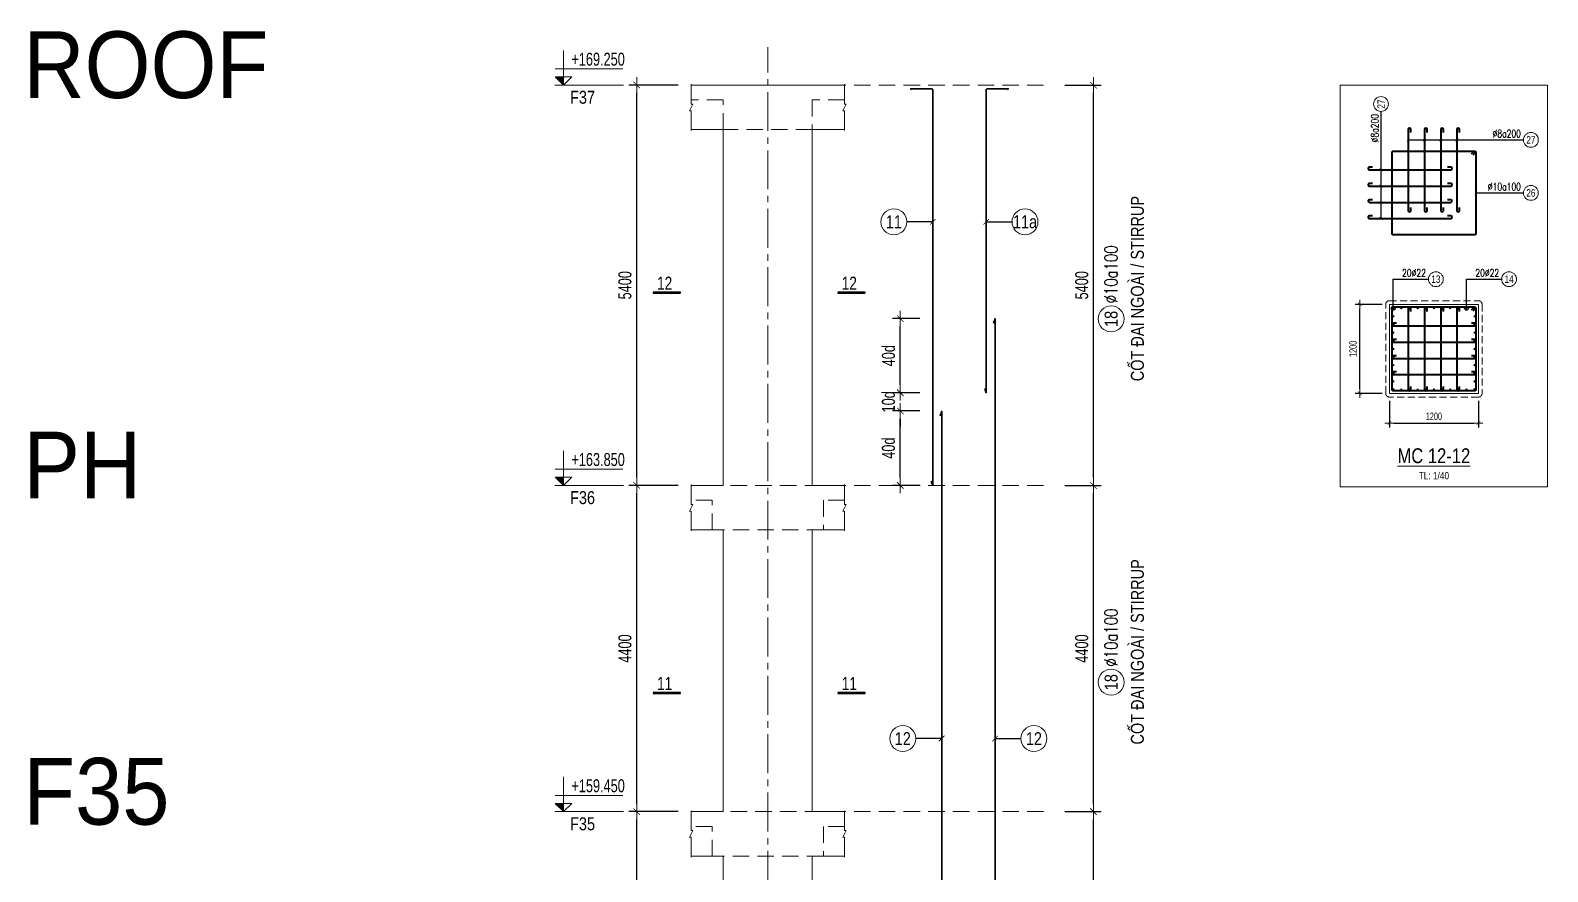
# Model space of a CAD drawing. Header units: millimetres. Extents: x 61878 to 380960, y -19809 to 191918.
# Drawn here: x 163135 to 183602, y 168222 to 179569 of the extents above; entities that cross this region are included whole.
import ezdxf
from ezdxf.enums import TextEntityAlignment as Align

# ---------------------------------------------------------------- set-up
doc = ezdxf.new("R2010")
doc.units = ezdxf.units.MM
doc.linetypes.add('CENTER2', pattern=[1.125, 0.75, -0.125, 0.125, -0.125])
doc.linetypes.add('HIDDEN2', pattern=[4.7625, 3.175, -1.5875])
doc.layers.get('0').update_dxf_attribs({"lineweight": 20})
doc.layers.get('Defpoints').update_dxf_attribs({"color": 151, "lineweight": 9})
for name, color, linetype, lineweight in [('kata_thep chu', 4, 'Continuous', 35), ('NDC_S_ANNO', 7, 'Continuous', 20), ('NDC_S_AXIS', 5, 'CENTER2', 13), ('NDC_S_BREAK-LINE', 1, 'Continuous', 15), ('NDC_S_CONTINUOUS', 3, 'Continuous', 20), ('NDC_S_DIM', 1, 'Continuous', 15), ('NDC_S_HIDDEN', 8, 'HIDDEN2', 13), ('NDC_S_LEADER', 1, 'Continuous', 15), ('NDC_S_REBAR', 4, 'Continuous', 35), ('NDC_S_STIRRUP', 4, 'Continuous', 40), ('NDC_S_SYMBOL', 1, 'Continuous', 15), ('NDC_S_TEXT SYMBOL', 7, 'Continuous', 20), ('NDC_S_THIN LINE', 8, 'Continuous', 9), ('NDC_S_VN TEXT', 7, 'Continuous', 20)]:
    doc.layers.add(name, color=color, linetype=linetype, lineweight=lineweight)
doc.styles.add('ARIAL', font='arial.ttf', dxfattribs={"width": 0.8})
doc.styles.add('DrawingTitle', font='FRADM.TTF', dxfattribs={"width": 0.95})
doc.styles.add('NDC_ANNO', font='', dxfattribs={"width": 0.8})
doc.styles.add('NDC_DIM', font='', dxfattribs={"width": 0.75})
doc.styles.add('NDC_EN TXT', font='romans.shx', dxfattribs={"width": 0.8})
doc.styles.add('NDC_VIE TXT', font='arial.ttf', dxfattribs={"width": 0.8})
doc.styles.get('NDC_ANNO').set_extended_font_data('Dotum')
doc.styles.get('NDC_DIM').set_extended_font_data('Dotum')
doc.dimstyles.new('NDC_dim_40', dxfattribs={"dimscale": 40, "dimtxt": 2.5, "dimasz": 1.5, "dimexe": 1.5, "dimexo": 2.5, "dimgap": 1, "dimtad": 1, "dimdec": 0, "dimzin": 0, "dimdsep": 46, "dimtxsty": 'NDC_DIM', "dimblk": 'DIMMARK', "dimcen": 0.09, "dimdle": 1.2, "dimclrd": 1, "dimclre": 1, "dimclrt": 3, "dimadec": 0, "dimazin": 0, "dimtfac": 1, "dimtdec": 0, "dimtix": 1, "dimtofl": 0, "dimtmove": 0, "dimatfit": 3, "dimfxl": 8, "dimfxlon": 1, "dimtolj": 1, "dimtzin": 0, "dimarcsym": 0})
doc.dimstyles.new('NDC_dim_70', dxfattribs={"dimscale": 70, "dimtxt": 2.5, "dimasz": 1.5, "dimexe": 1.5, "dimexo": 2.5, "dimgap": 1, "dimtad": 1, "dimdec": 0, "dimzin": 0, "dimdsep": 46, "dimtxsty": 'NDC_DIM', "dimblk": 'DIMMARK', "dimcen": 0.09, "dimdle": 1.2, "dimclrd": 1, "dimclre": 1, "dimclrt": 3, "dimadec": 0, "dimazin": 0, "dimtfac": 1, "dimtdec": 0, "dimtix": 1, "dimtofl": 0, "dimtmove": 0, "dimatfit": 3, "dimfxl": 8, "dimfxlon": 1, "dimtolj": 1, "dimtzin": 0, "dimarcsym": 0})
doc.dimstyles.new('NDC_dim_75', dxfattribs={"dimscale": 75, "dimtxt": 2.5, "dimasz": 1.5, "dimexe": 1.5, "dimexo": 2.5, "dimgap": 1, "dimtad": 1, "dimdec": 0, "dimzin": 0, "dimdsep": 46, "dimtxsty": 'NDC_DIM', "dimblk": 'DIMMARK', "dimcen": 0.09, "dimdle": 1.2, "dimclrd": 1, "dimclre": 1, "dimclrt": 3, "dimadec": 0, "dimazin": 0, "dimtfac": 1, "dimtdec": 0, "dimtix": 1, "dimtofl": 0, "dimtmove": 0, "dimatfit": 3, "dimfxl": 8, "dimfxlon": 1, "dimtolj": 1, "dimtzin": 0, "dimarcsym": 0})

# ---------------------------------------------------------------- blocks, each defined once
blk = doc.blocks.new('DIMMARK')
at = {"layer": 'NDC_S_DIM', "color": 1}
blk.add_line((-1.5, 0), (1, 0), dxfattribs=at)
at = {"layer": 'NDC_S_DIM', "color": 2, "const_width": 0.1}
blk.add_lwpolyline([(-0.42, -0.42), (0.42, 0.42)], dxfattribs=at)
blk = doc.blocks.new('*D312')
at = {"layer": 'Defpoints', "color": 0, "transparency": 16777216}
for p in [(171314, 169031), (172432, 169031), (172432, 164631)]:
    blk.add_point(p, dxfattribs=at)
at = {"layer": 'NDC_S_DIM', "color": 1, "lineweight": -2, "transparency": 16777216}
for p, q in [((171874, 169031), (171209, 169031)), ((171314, 164736), (171314, 168926)), ((171874, 164631), (171209, 164631))]:
    blk.add_line(p, q, dxfattribs=at)
at = {"layer": 'NDC_S_DIM', "color": 1, "lineweight": -2, "transparency": 16777216, "xscale": 105, "yscale": 105, "zscale": 105}
for p, rotation in [((171314, 169031), 90), ((171314, 164631), 270)]:
    blk.add_blockref('DIMMARK', p, dxfattribs=dict(at, rotation=rotation))
at = {"layer": 'NDC_S_DIM', "color": 3, "transparency": 16777216, "insert": (171156, 166831), "char_height": 175, "attachment_point": 5, "rotation": 90, "style": 'NDC_DIM'}
blk.add_mtext('\\A1;4400', dxfattribs=at)
blk = doc.blocks.new('*D313')
at = {"layer": 'Defpoints', "color": 0, "transparency": 16777216}
for p in [(171314, 173431), (172432, 173431), (172432, 169031)]:
    blk.add_point(p, dxfattribs=at)
at = {"layer": 'NDC_S_DIM', "color": 1, "lineweight": -2, "transparency": 16777216}
for p, q in [((171874, 173431), (171209, 173431)), ((171314, 169136), (171314, 173326)), ((171874, 169031), (171209, 169031))]:
    blk.add_line(p, q, dxfattribs=at)
at = {"layer": 'NDC_S_DIM', "color": 1, "lineweight": -2, "transparency": 16777216, "xscale": 105, "yscale": 105, "zscale": 105}
for p, rotation in [((171314, 173431), 90), ((171314, 169031), 270)]:
    blk.add_blockref('DIMMARK', p, dxfattribs=dict(at, rotation=rotation))
at = {"layer": 'NDC_S_DIM', "color": 3, "transparency": 16777216, "insert": (171156, 171231), "char_height": 175, "attachment_point": 5, "rotation": 90, "style": 'NDC_DIM'}
blk.add_mtext('\\A1;4400', dxfattribs=at)
blk = doc.blocks.new('*D314')
at = {"layer": 'Defpoints', "color": 0, "transparency": 16777216}
for p in [(171314, 178831), (172432, 178831), (172432, 173431)]:
    blk.add_point(p, dxfattribs=at)
at = {"layer": 'NDC_S_DIM', "color": 1, "lineweight": -2, "transparency": 16777216}
for p, q in [((171874, 178831), (171209, 178831)), ((171314, 173536), (171314, 178726)), ((171874, 173431), (171209, 173431))]:
    blk.add_line(p, q, dxfattribs=at)
at = {"layer": 'NDC_S_DIM', "color": 1, "lineweight": -2, "transparency": 16777216, "xscale": 105, "yscale": 105, "zscale": 105}
for p, rotation in [((171314, 178831), 90), ((171314, 173431), 270)]:
    blk.add_blockref('DIMMARK', p, dxfattribs=dict(at, rotation=rotation))
at = {"layer": 'NDC_S_DIM', "color": 3, "transparency": 16777216, "insert": (171156, 176131), "char_height": 175, "attachment_point": 5, "rotation": 90, "style": 'NDC_DIM'}
blk.add_mtext('\\A1;5400', dxfattribs=at)
blk = doc.blocks.new('*U6')
at = {"layer": 'NDC_S_ANNO', "color": 0, "linetype": 'ByBlock', "lineweight": -2}
blk.add_line((-4.36, 0), (1, 0), dxfattribs=at)
at = {"layer": 'NDC_S_ANNO', "ltscale": 0.005, "const_width": 0.5}
blk.add_lwpolyline([(1, 0), (-4.36, 0)], dxfattribs=at)
at = {"layer": 'NDC_S_TEXT SYMBOL', "linetype": 'ByBlock', "lineweight": -2, "style": 'NDC_ANNO', "width": 0.8}
blk.add_attdef('DETAIL', text='', height=2.5, dxfattribs=at).set_placement((-0.64, 1.82), align=Align.MIDDLE_RIGHT)
blk = doc.blocks.new('*D345')
at = {"layer": 'Defpoints', "color": 0, "ltscale": 0.005, "transparency": 16777216}
for p in [(174870, 174436, 0), (175308, 174436), (175308, 173431)]:
    blk.add_point(p, dxfattribs=at)
at = {"layer": 'NDC_S_DIM', "color": 1, "lineweight": -2, "ltscale": 0.005, "transparency": 16777216}
for p, q in [((175133, 174436, 0), (174765, 174436, 0)), ((174870, 173536, 0), (174870, 174331, 0)), ((175133, 173431, 0), (174765, 173431, 0))]:
    blk.add_line(p, q, dxfattribs=at)
at = {"layer": 'NDC_S_DIM', "color": 1, "lineweight": -2, "ltscale": 0.005, "transparency": 16777216, "xscale": 105, "yscale": 105, "zscale": 105}
for p, rotation in [((174870, 174436, 0), 90), ((174870, 173431, 0), 270)]:
    blk.add_blockref('DIMMARK', p, dxfattribs=dict(at, rotation=rotation))
at = {"layer": 'NDC_S_DIM', "color": 3, "ltscale": 0.005, "transparency": 16777216, "insert": (174711, 173934, 0), "char_height": 175, "attachment_point": 5, "rotation": 90, "style": 'NDC_DIM'}
blk.add_mtext('\\A1;40d', dxfattribs=at)
blk = doc.blocks.new('*D346')
at = {"layer": 'Defpoints', "color": 0, "ltscale": 0.005, "transparency": 16777216}
for p in [(174870, 174681), (175308, 174681), (175308, 174436)]:
    blk.add_point(p, dxfattribs=at)
at = {"layer": 'NDC_S_DIM', "color": 1, "lineweight": -2, "ltscale": 0.005, "transparency": 16777216}
for p, q in [((174870, 174786), (174870, 174891)), ((175133, 174681), (174765, 174681)), ((175133, 174436), (174765, 174436)), ((174870, 174331), (174870, 174226))]:
    blk.add_line(p, q, dxfattribs=at)
at = {"layer": 'NDC_S_DIM', "color": 1, "lineweight": -2, "ltscale": 0.005, "transparency": 16777216, "xscale": 105, "yscale": 105, "zscale": 105}
for p, rotation in [((174870, 174681), 270), ((174870, 174436), 90)]:
    blk.add_blockref('DIMMARK', p, dxfattribs=dict(at, rotation=rotation))
at = {"layer": 'NDC_S_DIM', "color": 3, "ltscale": 0.005, "transparency": 16777216, "insert": (174711, 174559), "char_height": 175, "attachment_point": 5, "rotation": 90, "style": 'NDC_DIM'}
blk.add_mtext('\\A1;10d', dxfattribs=at)
blk = doc.blocks.new('*D347')
at = {"layer": 'Defpoints', "color": 0, "ltscale": 0.005, "transparency": 16777216}
for p in [(174870, 175681), (175308, 175681), (175308, 174681)]:
    blk.add_point(p, dxfattribs=at)
at = {"layer": 'NDC_S_DIM', "color": 1, "lineweight": -2, "ltscale": 0.005, "transparency": 16777216}
for p, q in [((175133, 175681), (174765, 175681)), ((174870, 174786), (174870, 175576)), ((175133, 174681), (174765, 174681))]:
    blk.add_line(p, q, dxfattribs=at)
at = {"layer": 'NDC_S_DIM', "color": 1, "lineweight": -2, "ltscale": 0.005, "transparency": 16777216, "xscale": 105, "yscale": 105, "zscale": 105}
for p, rotation in [((174870, 175681), 90), ((174870, 174681), 270)]:
    blk.add_blockref('DIMMARK', p, dxfattribs=dict(at, rotation=rotation))
at = {"layer": 'NDC_S_DIM', "color": 3, "ltscale": 0.005, "transparency": 16777216, "insert": (174711, 175181), "char_height": 175, "attachment_point": 5, "rotation": 90, "style": 'NDC_DIM'}
blk.add_mtext('\\A1;40d', dxfattribs=at)
blk = doc.blocks.new('*D398')
at = {"layer": 'Defpoints', "color": 0, "ltscale": 70, "transparency": 16777216}
for p in [(176913, 169031), (177476, 169031), (176913, 164631)]:
    blk.add_point(p, dxfattribs=at)
at = {"layer": 'NDC_S_DIM', "color": 1, "lineweight": -2, "ltscale": 70, "transparency": 16777216}
for p, q in [((177088, 169031), (177581, 169031)), ((177476, 164736), (177476, 168926)), ((177088, 164631), (177581, 164631))]:
    blk.add_line(p, q, dxfattribs=at)
at = {"layer": 'NDC_S_DIM', "color": 1, "lineweight": -2, "ltscale": 70, "transparency": 16777216, "xscale": 105, "yscale": 105, "zscale": 105}
for p, rotation in [((177476, 169031), 90), ((177476, 164631), 270)]:
    blk.add_blockref('DIMMARK', p, dxfattribs=dict(at, rotation=rotation))
at = {"layer": 'NDC_S_DIM', "color": 3, "ltscale": 70, "transparency": 16777216, "insert": (177318, 166831), "char_height": 175, "attachment_point": 5, "rotation": 90, "style": 'NDC_DIM'}
blk.add_mtext('\\A1;4400', dxfattribs=at)
blk = doc.blocks.new('*D399')
at = {"layer": 'Defpoints', "color": 0, "ltscale": 70, "transparency": 16777216}
for p in [(176913, 173431), (177476, 173431), (176913, 169031)]:
    blk.add_point(p, dxfattribs=at)
at = {"layer": 'NDC_S_DIM', "color": 1, "lineweight": -2, "ltscale": 70, "transparency": 16777216}
for p, q in [((177088, 173431), (177581, 173431)), ((177476, 169136), (177476, 173326)), ((177088, 169031), (177581, 169031))]:
    blk.add_line(p, q, dxfattribs=at)
at = {"layer": 'NDC_S_DIM', "color": 1, "lineweight": -2, "ltscale": 70, "transparency": 16777216, "xscale": 105, "yscale": 105, "zscale": 105}
for p, rotation in [((177476, 173431), 90), ((177476, 169031), 270)]:
    blk.add_blockref('DIMMARK', p, dxfattribs=dict(at, rotation=rotation))
at = {"layer": 'NDC_S_DIM', "color": 3, "ltscale": 70, "transparency": 16777216, "insert": (177318, 171231), "char_height": 175, "attachment_point": 5, "rotation": 90, "style": 'NDC_DIM'}
blk.add_mtext('\\A1;4400', dxfattribs=at)
blk = doc.blocks.new('*D400')
at = {"layer": 'Defpoints', "color": 0, "ltscale": 70, "transparency": 16777216}
for p in [(176913, 178831), (177476, 178831), (176913, 173431)]:
    blk.add_point(p, dxfattribs=at)
at = {"layer": 'NDC_S_DIM', "color": 1, "lineweight": -2, "ltscale": 70, "transparency": 16777216}
for p, q in [((177088, 178831), (177581, 178831)), ((177476, 173536), (177476, 178726)), ((177088, 173431), (177581, 173431))]:
    blk.add_line(p, q, dxfattribs=at)
at = {"layer": 'NDC_S_DIM', "color": 1, "lineweight": -2, "ltscale": 70, "transparency": 16777216, "xscale": 105, "yscale": 105, "zscale": 105}
for p, rotation in [((177476, 178831), 90), ((177476, 173431), 270)]:
    blk.add_blockref('DIMMARK', p, dxfattribs=dict(at, rotation=rotation))
at = {"layer": 'NDC_S_DIM', "color": 3, "ltscale": 70, "transparency": 16777216, "insert": (177318, 176131), "char_height": 175, "attachment_point": 5, "rotation": 90, "style": 'NDC_DIM'}
blk.add_mtext('\\A1;5400', dxfattribs=at)
blk = doc.blocks.new('*U236')
blk.add_circle((-2.5, 0), 2.5)
at = {"layer": 'NDC_S_VN TEXT', "color": 7, "style": 'ARIAL', "width": 0.8}
blk.add_attdef('SH2', text='', height=2.5, dxfattribs=at).set_placement((-2.5, 0), align=Align.MIDDLE)
at = {"layer": 'NDC_S_VN TEXT', "color": 3, "style": 'NDC_EN TXT', "width": 0.75}
blk.add_attdef('DKKC1', (0.5, -1.25), '', height=2.5, dxfattribs=at)
blk = doc.blocks.new('kata_block_TD')
at = {"color": 6, "linetype": 'ByBlock', "lineweight": -2, "style": 'ARIAL', "width": 0.8}
blk.add_attdef('SECTDET2', text='', height=5, dxfattribs=at).set_placement((0, 7.97), align=Align.CENTER)
at = {"color": 0, "linetype": 'ByBlock', "lineweight": -2, "style": 'ARIAL', "width": 0.8}
blk.add_attdef('SECTDET1', text='', height=5, dxfattribs=at).set_placement((0, 1.47), align=Align.CENTER)
at = {"color": 3, "lineweight": 25, "style": 'ARIAL', "width": 0.8}
blk.add_attdef('SSCALE', text='', height=2.5, dxfattribs=at).set_placement((0, -4), align=Align.CENTER)
blk = doc.blocks.new('*D602')
at = {"layer": 'Defpoints', "color": 0, "ltscale": 40, "transparency": 16777216}
for p in [(181468, 174673), (182668, 174673), (182668, 174273)]:
    blk.add_point(p, dxfattribs=at)
at = {"layer": 'NDC_S_DIM', "color": 1, "lineweight": -2, "ltscale": 40, "transparency": 16777216}
for p, q in [((181468, 174573), (181468, 174213)), ((182668, 174573), (182668, 174213)), ((181528, 174273), (182608, 174273))]:
    blk.add_line(p, q, dxfattribs=at)
at = {"layer": 'NDC_S_DIM', "color": 1, "lineweight": -2, "ltscale": 40, "transparency": 16777216, "xscale": 60, "yscale": 60, "zscale": 60, "rotation": 180}
blk.add_blockref('DIMMARK', (181468, 174273), dxfattribs=at)
at = {"layer": 'NDC_S_DIM', "color": 1, "lineweight": -2, "ltscale": 40, "transparency": 16777216, "xscale": 60, "yscale": 60, "zscale": 60}
blk.add_blockref('DIMMARK', (182668, 174273), dxfattribs=at)
at = {"layer": 'NDC_S_DIM', "color": 3, "ltscale": 40, "transparency": 16777216, "insert": (182068, 174363), "char_height": 100, "attachment_point": 5, "style": 'NDC_DIM'}
blk.add_mtext('\\A1;1200', dxfattribs=at)
blk = doc.blocks.new('*D603')
at = {"layer": 'Defpoints', "color": 0, "ltscale": 40, "transparency": 16777216}
for p in [(181068, 175873), (181468, 175873), (181468, 174673)]:
    blk.add_point(p, dxfattribs=at)
at = {"layer": 'NDC_S_DIM', "color": 1, "lineweight": -2, "ltscale": 40, "transparency": 16777216}
for p, q in [((181368, 175873), (181008, 175873)), ((181068, 174733), (181068, 175813)), ((181368, 174673), (181008, 174673))]:
    blk.add_line(p, q, dxfattribs=at)
at = {"layer": 'NDC_S_DIM', "color": 1, "lineweight": -2, "ltscale": 40, "transparency": 16777216, "xscale": 60, "yscale": 60, "zscale": 60}
for p, rotation in [((181068, 175873), 90), ((181068, 174673), 270)]:
    blk.add_blockref('DIMMARK', p, dxfattribs=dict(at, rotation=rotation))
at = {"layer": 'NDC_S_DIM', "color": 3, "ltscale": 40, "transparency": 16777216, "insert": (180978, 175273), "char_height": 100, "attachment_point": 5, "rotation": 90, "style": 'NDC_DIM'}
blk.add_mtext('\\A1;1200', dxfattribs=at)
blk = doc.blocks.new('kata_block_THEP')
at = {"layer": 'NDC_S_REBAR', "color": 0}
for p, q in [((-0.5, 0), (0.5, 0)), ((-0.35, 0.35), (0.35, -0.35)), ((0.35, 0.35), (-0.35, -0.35)), ((0, 0.5), (0, -0.5))]:
    blk.add_line(p, q, dxfattribs=at)
at = {"layer": 'NDC_S_REBAR', "color": 0, "const_width": 0.0833}
blk.add_lwpolyline([(-0.5, 0, 1), (0.5, 0, 1), (-0.5, 0, 1)], format="xyb", dxfattribs=at)
blk = doc.blocks.new('*U11')
blk.add_circle((2.5, 0), 2.5)
at = {"layer": 'NDC_S_VN TEXT', "color": 3, "style": 'NDC_EN TXT', "width": 0.75}
blk.add_attdef('DK2', text='', height=2.5, dxfattribs=at).set_placement((-0.85, 0.85), align=Align.RIGHT)
at = {"layer": 'NDC_S_VN TEXT', "color": 7, "style": 'ARIAL', "width": 0.8}
blk.add_attdef('SH3', text='', height=2.5, dxfattribs=at).set_placement((2.5, 0), align=Align.MIDDLE)
blk = doc.blocks.new('cham')
at = {"layer": 'NDC_S_REBAR'}
h = blk.add_hatch(color=253, dxfattribs=at)
h.dxf.hatch_style = 1
h.paths.add_polyline_path([(-28, 0, 1), (28, 0, 1)])
at = {"layer": 'NDC_S_REBAR', "color": 253}
blk.add_circle((0, 0), 28, dxfattribs=at)
blk = doc.blocks.new('*U609')
at = {"layer": 'NDC_S_DIM', "xscale": 0.3928571428571429, "yscale": 0.3928571428571429, "zscale": 0.3928571428571429}
blk.add_blockref('cham', (0, 0), dxfattribs=at)
blk = doc.blocks.new('*U608')
at = {"layer": 'NDC_S_DIM', "color": 0, "linetype": 'ByBlock', "lineweight": -2, "transparency": 16777216}
blk.add_blockref('*U609', (0, 0), dxfattribs=at)
blk = doc.blocks.new('*U606')
at = {"layer": 'NDC_S_DIM'}
blk.add_blockref('*U608', (0, 0), dxfattribs=at)
blk = doc.blocks.new('*U607')
at = {"layer": 'NDC_S_HIDDEN', "color": 0, "linetype": 'ByBlock', "lineweight": -2, "transparency": 16777216}
blk.add_blockref('*U606', (0, 0), dxfattribs=at)
blk = doc.blocks.new('*U604')
at = {"layer": 'NDC_S_HIDDEN'}
blk.add_blockref('*U607', (0, 0), dxfattribs=at)
blk = doc.blocks.new('*U605')
at = {"layer": 'NDC_S_DIM', "color": 0, "linetype": 'ByBlock', "lineweight": -2, "transparency": 16777216}
for p in [(0, 0), (219.7, 0), (439.4, 0), (659.1, 0), (878.8, 0), (1098.5, 0)]:
    blk.add_blockref('*U604', p, dxfattribs=at)
blk = doc.blocks.new('*U615')
at = {"layer": 'NDC_S_DIM', "xscale": 0.3928571428571429, "yscale": 0.3928571428571429, "zscale": 0.3928571428571429}
blk.add_blockref('cham', (0, 0), dxfattribs=at)
blk = doc.blocks.new('*U614')
at = {"layer": 'NDC_S_DIM', "color": 0, "linetype": 'ByBlock', "lineweight": -2, "transparency": 16777216}
blk.add_blockref('*U615', (0, 0), dxfattribs=at)
blk = doc.blocks.new('*U612')
at = {"layer": 'NDC_S_DIM'}
blk.add_blockref('*U614', (0, 0), dxfattribs=at)
blk = doc.blocks.new('*U613')
at = {"layer": 'NDC_S_HIDDEN', "color": 0, "linetype": 'ByBlock', "lineweight": -2, "transparency": 16777216}
blk.add_blockref('*U612', (0, 0), dxfattribs=at)
blk = doc.blocks.new('*U610')
at = {"layer": 'NDC_S_HIDDEN'}
blk.add_blockref('*U613', (0, 0), dxfattribs=at)
blk = doc.blocks.new('*U611')
at = {"layer": 'NDC_S_DIM', "color": 0, "linetype": 'ByBlock', "lineweight": -2, "transparency": 16777216}
for p in [(0, 0), (219.7, 0), (439.4, 0), (659.1, 0), (878.8, 0), (1098.5, 0)]:
    blk.add_blockref('*U610', p, dxfattribs=at)
blk = doc.blocks.new('*U621')
at = {"layer": 'NDC_S_DIM', "xscale": 0.3928571428571429, "yscale": 0.3928571428571429, "zscale": 0.3928571428571429}
blk.add_blockref('cham', (0, 0), dxfattribs=at)
blk = doc.blocks.new('*U620')
at = {"layer": 'NDC_S_DIM', "color": 0, "linetype": 'ByBlock', "lineweight": -2, "transparency": 16777216}
blk.add_blockref('*U621', (0, 0), dxfattribs=at)
blk = doc.blocks.new('*U618')
at = {"layer": 'NDC_S_DIM'}
blk.add_blockref('*U620', (0, 0), dxfattribs=at)
blk = doc.blocks.new('*U619')
at = {"layer": 'NDC_S_HIDDEN', "color": 0, "linetype": 'ByBlock', "lineweight": -2, "transparency": 16777216}
blk.add_blockref('*U618', (0, 0), dxfattribs=at)
blk = doc.blocks.new('*U616')
at = {"layer": 'NDC_S_HIDDEN'}
blk.add_blockref('*U619', (0, 0), dxfattribs=at)
blk = doc.blocks.new('*U617')
at = {"layer": 'NDC_S_DIM', "color": 0, "linetype": 'ByBlock', "lineweight": -2, "transparency": 16777216}
for p in [(0, 0), (219.7, 0), (439.4, 0), (659.1, 0)]:
    blk.add_blockref('*U616', p, dxfattribs=at)
blk = doc.blocks.new('*U627')
at = {"layer": 'NDC_S_DIM', "xscale": 0.3928571428571429, "yscale": 0.3928571428571429, "zscale": 0.3928571428571429}
blk.add_blockref('cham', (0, 0), dxfattribs=at)
blk = doc.blocks.new('*U626')
at = {"layer": 'NDC_S_DIM', "color": 0, "linetype": 'ByBlock', "lineweight": -2, "transparency": 16777216}
blk.add_blockref('*U627', (0, 0), dxfattribs=at)
blk = doc.blocks.new('*U624')
at = {"layer": 'NDC_S_DIM'}
blk.add_blockref('*U626', (0, 0), dxfattribs=at)
blk = doc.blocks.new('*U625')
at = {"layer": 'NDC_S_HIDDEN', "color": 0, "linetype": 'ByBlock', "lineweight": -2, "transparency": 16777216}
blk.add_blockref('*U624', (0, 0), dxfattribs=at)
blk = doc.blocks.new('*U622')
at = {"layer": 'NDC_S_HIDDEN'}
blk.add_blockref('*U625', (0, 0), dxfattribs=at)
blk = doc.blocks.new('*U623')
at = {"layer": 'NDC_S_DIM', "color": 0, "linetype": 'ByBlock', "lineweight": -2, "transparency": 16777216}
for p in [(0, 0), (219.7, 0), (439.4, 0), (659.1, 0)]:
    blk.add_blockref('*U622', p, dxfattribs=at)
blk = doc.blocks.new('CD')
at = {"layer": 'NDC_S_ANNO'}
blk.add_hatch(color=3, dxfattribs=at).paths.add_polyline_path([(0, 160), (-161, 160), (0, 0)])
at = {"layer": 'NDC_S_ANNO', "ltscale": 50}
h = blk.add_hatch(dxfattribs=at)
h.set_pattern_fill('ANSI31', color=256, scale=140.6, style=0)
h.paths.add_polyline_path([(0, 160), (0, 0), (161, 160)])
for p, q in [((-159, 314), (1147, 314)), ((1156, 0), (-164, 0))]:
    blk.add_line(p, q, dxfattribs=at)
for points in [[(0, 669), (0, 0)], [(0, 0), (-161, 160), (0, 160)], [(0, 0), (161, 160), (0, 160)]]:
    blk.add_lwpolyline(points, dxfattribs=at)
at = {"layer": 'NDC_S_TEXT SYMBOL', "color": 3, "style": 'NDC_DIM', "width": 0.7}
blk.add_attdef('COT', (154, 375), '', height=250, dxfattribs=at)

msp = doc.modelspace()

# ---------------------------------------------------------------- linework, layer by layer
at = {"layer": 'Defpoints', "ltscale": 40}
msp.add_lwpolyline([(180805.6, 178828.8), (183602.3, 178828.8), (183602.3, 173411.7), (180805.6, 173411.7)], close=True, dxfattribs=at)
at = {"layer": 'kata_thep chu', "color": 4, "ltscale": 0.005}
for points in [[(175288.2, 173490.7), (175308.2, 173430.7), (175308.2, 178765.7, 0.4142136), (175293.2, 178780.7), (175008.2, 178780.7), (175024, 178773)], [(176008.8, 174740.7), (176028, 174680.7), (176028, 178765.7, -0.4142136), (176043, 178780.7), (176328, 178780.7), (176312.2, 178773)]]:
    msp.add_lwpolyline(points, format="xyb", dxfattribs=at)
for points in [[(176128, 165940.7), (176148, 165880.7), (176148, 175680.7), (176128, 175620.7)], [(175408.2, 164690.7), (175428.2, 164630.7), (175428.2, 174430.7), (175408.2, 174370.7)]]:
    msp.add_lwpolyline(points, dxfattribs=at)
at = {"layer": 'NDC_S_AXIS', "ltscale": 700}
msp.add_line((173082.3, -3699.8), (173082.3, 179341.9), dxfattribs=at)
at = {"layer": 'NDC_S_BREAK-LINE'}
for points in [[(172047.3, 178218.2), (172047.3, 178485.7), (172024.8, 178485.7), (172069.8, 178575.7), (172047.3, 178575.7), (172047.3, 178843.2)], [(174117.3, 178218.2), (174117.3, 178485.7), (174094.8, 178485.7), (174139.8, 178575.7), (174117.3, 178575.7), (174117.3, 178843.2)], [(172047.3, 172818.2), (172047.3, 173085.7), (172024.8, 173085.7), (172069.8, 173175.7), (172047.3, 173175.7), (172047.3, 173443.2)], [(174117.3, 172818.2), (174117.3, 173085.7), (174094.8, 173085.7), (174139.8, 173175.7), (174117.3, 173175.7), (174117.3, 173443.2)], [(172047.3, 168418.2), (172047.3, 168685.7), (172024.8, 168685.7), (172069.8, 168775.7), (172047.3, 168775.7), (172047.3, 169043.2)], [(174117.3, 168418.2), (174117.3, 168685.7), (174094.8, 168685.7), (174139.8, 168775.7), (174117.3, 168775.7), (174117.3, 169043.2)]]:
    msp.add_lwpolyline(points, dxfattribs=at)
at = {"layer": 'NDC_S_CONTINUOUS'}
msp.add_line((172047.3, 178830.7), (174117.3, 178830.7), dxfattribs=at)
for points in [[(172047.3, 173430.7), (172482.3, 173430.7), (172482.3, 178230.7), (172047.3, 178230.7)], [(174117.3, 173430.7), (173682.3, 173430.7), (173682.3, 178230.7), (174117.3, 178230.7)], [(172047.3, 169030.7), (172482.3, 169030.7), (172482.3, 172830.7), (172047.3, 172830.7)], [(174117.3, 169030.7), (173682.3, 169030.7), (173682.3, 172830.7), (174117.3, 172830.7)], [(172047.3, 164630.7), (172482.3, 164630.7), (172482.3, 168430.7), (172047.3, 168430.7)], [(174117.3, 164630.7), (173682.3, 164630.7), (173682.3, 168430.7), (174117.3, 168430.7)]]:
    msp.add_lwpolyline(points, dxfattribs=at)
at = {"layer": 'NDC_S_CONTINUOUS', "ltscale": 40}
msp.add_lwpolyline([(181467.8, 174672.8), (182667.8, 174672.8), (182667.8, 175872.8), (181467.8, 175872.8), (181467.8, 174672.8)], dxfattribs=at)
at = {"layer": 'NDC_S_DIM'}
for centre in [(174783.7, 176986.5), (176552.5, 176986.3), (174903.7, 170016.8), (176672.5, 170016.8)]:
    msp.add_circle(centre, 175, dxfattribs=at)
at = {"layer": 'NDC_S_HIDDEN', "ltscale": 70}
for p, q in [((176803.2, 178830.7), (172047.3, 178830.7)), ((176803.2, 173430.7), (172297.3, 173430.7)), ((176803.2, 169030.7), (172297.3, 169030.7))]:
    msp.add_line(p, q, dxfattribs=at)
for points in [[(174117.3, 178630.7), (173682.3, 178630.7), (173682.3, 178230.7), (172482.3, 178230.7), (172482.3, 178630.7), (172047.3, 178630.7)], [(174117.3, 173230.7), (173832.3, 173230.7), (173832.3, 172830.7), (172332.3, 172830.7), (172332.3, 173230.7), (172047.3, 173230.7)], [(174117.3, 168830.7), (173832.3, 168830.7), (173832.3, 168430.7), (172332.3, 168430.7), (172332.3, 168830.7), (172047.3, 168830.7)]]:
    msp.add_lwpolyline(points, dxfattribs=at)
at = {"layer": 'NDC_S_HIDDEN', "ltscale": 30}
msp.add_lwpolyline([(181417.8, 174672.8), (181417.8, 175872.8, -0.4142136), (181467.8, 175922.8), (182667.8, 175922.8, -0.4142136), (182717.8, 175872.8), (182717.8, 174672.8, -0.4142136), (182667.8, 174622.8), (181467.8, 174622.8, -0.4142136), (181417.8, 174672.8)], format="xyb", dxfattribs=at)
at = {"layer": 'NDC_S_STIRRUP', "ltscale": 70}
for points in [[(181757.3, 178190), (181757.3, 178232, 1), (181721.3, 178232), (181721.3, 177137, 1), (181757.3, 177137), (181757.3, 177179)], [(181976.3, 178190), (181976.3, 178232, 1), (181940.3, 178232), (181940.3, 177137, 1), (181976.3, 177137), (181976.3, 177179)], [(182195.3, 178190), (182195.3, 178232, 1), (182159.3, 178232), (182159.3, 177137, 1), (182195.3, 177137), (182195.3, 177179)], [(182414.3, 178190), (182414.3, 178232, 1), (182378.3, 178232), (182378.3, 177137, 1), (182414.3, 177137), (182414.3, 177179)], [(181241.6, 177723.2), (181199.6, 177723.2, 1), (181199.6, 177687.2), (182294.6, 177687.2, 1), (182294.6, 177723.2), (182252.6, 177723.2)], [(181241.6, 177504.2), (181199.6, 177504.2, 1), (181199.6, 177468.2), (182294.6, 177468.2, 1), (182294.6, 177504.2), (182252.6, 177504.2)], [(181241.6, 177285.2), (181199.6, 177285.2, 1), (181199.6, 177249.2), (182294.6, 177249.2, 1), (182294.6, 177285.2), (182252.6, 177285.2)], [(181241.6, 177066.2), (181199.6, 177066.2, 1), (181199.6, 177030.2), (182294.6, 177030.2, 1), (182294.6, 177066.2), (182252.6, 177066.2)], [(181757.3, 175778.3), (181757.3, 175820.3, 1), (181721.3, 175820.3), (181721.3, 174725.3, 1), (181757.3, 174725.3), (181757.3, 174767.3)], [(181976.3, 175778.3), (181976.3, 175820.3, 1), (181940.3, 175820.3), (181940.3, 174725.3, 1), (181976.3, 174725.3), (181976.3, 174767.3)], [(182195.3, 175778.3), (182195.3, 175820.3, 1), (182159.3, 175820.3), (182159.3, 174725.3, 1), (182195.3, 174725.3), (182195.3, 174767.3)], [(182414.3, 175778.3), (182414.3, 175820.3, 1), (182378.3, 175820.3), (182378.3, 174725.3, 1), (182414.3, 174725.3), (182414.3, 174767.3)], [(181562.3, 175619.3), (181520.3, 175619.3, 1), (181520.3, 175583.3), (182615.3, 175583.3, 1), (182615.3, 175619.3), (182573.3, 175619.3)], [(181562.3, 175400.3), (181520.3, 175400.3, 1), (181520.3, 175364.3), (182615.3, 175364.3, 1), (182615.3, 175400.3), (182573.3, 175400.3)], [(181562.3, 175181.3), (181520.3, 175181.3, 1), (181520.3, 175145.3), (182615.3, 175145.3, 1), (182615.3, 175181.3), (182573.3, 175181.3)], [(181562.3, 174962.3), (181520.3, 174962.3, 1), (181520.3, 174926.3), (182615.3, 174926.3, 1), (182615.3, 174962.3), (182573.3, 174962.3)]]:
    msp.add_lwpolyline(points, format="xyb", dxfattribs=at)
at = {"layer": 'NDC_S_STIRRUP', "ltscale": 40}
for points in [[(182575.3, 177901.7), (182615.3, 177941.7, -0.4142136), (182632.8, 177924.2), (182632.8, 176829.2, -0.4142136), (182615.3, 176811.7), (181520.3, 176811.7, -0.4142136), (181502.8, 176829.2), (181502.8, 177924.2, -0.4142136), (181520.3, 177941.7), (182615.3, 177941.7, -0.4142136), (182632.8, 177924.2), (182592.8, 177884.2)], [(182576.8, 175797.8), (182616.8, 175837.8, -0.4142136), (182632.8, 175821.8), (182632.8, 174723.8, -0.4142136), (182616.8, 174707.8), (181518.8, 174707.8, -0.4142136), (181502.8, 174723.8), (181502.8, 175821.8, -0.4142136), (181518.8, 175837.8), (182616.8, 175837.8, -0.4142136), (182632.8, 175821.8), (182592.8, 175781.8)]]:
    msp.add_lwpolyline(points, format="xyb", dxfattribs=at)

# ---------------------------------------------------------------- block references
at = {"layer": 'NDC_S_DIM'}
ref = msp.add_blockref('CD', (170325.6, 178830.7), dxfattribs=dict(at, xscale=0.7, yscale=0.7, zscale=0.7))
ref.add_attrib('COT', '+169.250', (170433.3, 179093), dxfattribs={"layer": '0', "color": 3, "height": 175, "style": 'NDC_DIM', "width": 0.75})
for name, p in [('*U605', (181518.8, 175821.8)), ('*U611', (181518.8, 174723.8))]:
    msp.add_blockref(name, p, dxfattribs=at)
at = {"layer": 'NDC_S_DIM', "rotation": 90}
for name, p in [('*U617', (181518.8, 174943.4)), ('*U623', (182616.8, 174943.4))]:
    msp.add_blockref(name, p, dxfattribs=at)
at = {"layer": 'NDC_S_DIM'}
ref = msp.add_blockref('CD', (170325.6, 173430.7), dxfattribs=dict(at, xscale=0.7, yscale=0.7, zscale=0.7))
ref.add_attrib('COT', '+163.850', (170433.3, 173693), dxfattribs={"layer": '0', "color": 3, "height": 175, "style": 'NDC_DIM', "width": 0.75})
ref = msp.add_blockref('CD', (170325.6, 169030.7), dxfattribs=dict(at, xscale=0.7, yscale=0.7, zscale=0.7))
ref.add_attrib('COT', '+159.450', (170433.3, 169293), dxfattribs={"layer": '0', "color": 3, "height": 175, "style": 'NDC_DIM', "width": 0.75})
at = {"layer": 'NDC_S_REBAR', "ltscale": 40, "xscale": 22, "yscale": 22, "zscale": 22}
for p in [(181518.8, 175821.8), (181628.6, 175821.8), (181738.4, 175821.8), (181848.2, 175821.8), (181958, 175821.8), (182067.8, 175821.8), (182177.6, 175821.8), (182287.4, 175821.8), (182397.2, 175821.8), (182507, 175821.8), (182616.8, 175821.8), (181518.8, 175712), (181518.8, 175602.2), (182616.8, 175712), (182616.8, 175602.2), (181518.8, 175492.4), (182616.8, 175492.4), (181518.8, 175382.6), (181518.8, 175272.8), (182616.8, 175382.6), (182616.8, 175272.8), (181518.8, 175163), (181518.8, 175053.2), (182616.8, 175163), (182616.8, 175053.2), (181518.8, 174943.4), (181518.8, 174833.6), (182616.8, 174943.4), (182616.8, 174833.6), (181518.8, 174723.8), (181628.6, 174723.8), (181738.4, 174723.8), (181848.2, 174723.8), (181958, 174723.8), (182067.8, 174723.8), (182177.6, 174723.8), (182287.4, 174723.8), (182397.2, 174723.8), (182507, 174723.8), (182616.8, 174723.8)]:
    msp.add_blockref('kata_block_THEP', p, dxfattribs=at)
at = {"layer": 'NDC_S_SYMBOL', "xscale": 70, "yscale": 70, "zscale": 70}
for p, values in [((171838.2, 176032), {'DETAIL': '12'}), ((174329.4, 176032), {'DETAIL': '12'}), ((171838.2, 170632), {'DETAIL': '11'}), ((174329.4, 170632), {'DETAIL': '11'})]:
    msp.add_blockref('*U6', p, dxfattribs=at).add_auto_attribs(values)
at = {"layer": 'NDC_S_THIN LINE', "rotation": 90}
for name, p, xscale, yscale, zscale, values in [('*U11', (181354.8, 178475.3), 40, 40, 40, {'SH3': '27', 'DK2': '%%c8a200'}), ('*U236', (177713.7, 175852.4), 70, 70, 70, {'SH2': '18', 'DKKC1': '%%c10a100'}), ('*U236', (177713.7, 170952.4), 70, 70, 70, {'SH2': '18', 'DKKC1': '%%c10a100'})]:
    msp.add_blockref(name, p, dxfattribs=dict(at, xscale=xscale, yscale=yscale, zscale=zscale)).add_auto_attribs(values)
at = {"layer": 'NDC_S_THIN LINE', "xscale": 40, "yscale": 40, "zscale": 40}
for p, values in [((183275.9, 178092.1), {'SH3': '27', 'DK2': '%%c8a200'}), ((183275.9, 177376.7), {'SH3': '26', 'DK2': '%%c10a100'}), ((181994.2, 176213), {'SH3': '13', 'DK2': '20%%c22'}), ((182982.4, 176213), {'SH3': '14', 'DK2': '20%%c22'})]:
    msp.add_blockref('*U11', p, dxfattribs=at).add_auto_attribs(values)
at = {"layer": 'NDC_S_VN TEXT', "ltscale": 40}
ref = msp.add_blockref('kata_block_TD', (182067.8, 173672.8), dxfattribs=dict(at, xscale=40, yscale=40, zscale=40))
ref.add_attrib('SECTDET1', '%%uMC 12-12', dxfattribs={"layer": '0', "color": 0, "linetype": 'ByBlock', "lineweight": -2, "height": 200, "style": 'ARIAL', "width": 0.8}).set_placement((182067.8, 173731.7), align=Align.CENTER)
ref.add_attrib('SSCALE', 'TL: 1/40', dxfattribs={"layer": '0', "color": 3, "lineweight": 25, "height": 100, "style": 'ARIAL', "width": 0.8}).set_placement((182067.8, 173512.9), align=Align.CENTER)

# ---------------------------------------------------------------- texts
at = {"color": 140, "char_height": 900, "width": 4481.166, "attachment_point": 1, "style": 'DrawingTitle'}
for s, insert in [('ROOF', (163041.4, 179555.9)), ('PH', (163041.4, 174155.9)), ('F35', (163041.4, 169755.9))]:
    msp.add_mtext(s, dxfattribs=dict(at, insert=insert))
at = {"layer": 'NDC_S_VN TEXT', "style": 'NDC_VIE TXT', "width": 0.8}
for s, p in [('F37', (170415.1, 178666.6)), ('F36', (170415.1, 173266.6)), ('F35', (170415.1, 168866.6))]:
    msp.add_text(s, height=175, dxfattribs=at).set_placement(p, align=Align.MIDDLE_LEFT)
for p in [(178067.8, 174836.3), (178067.8, 169936.3)]:
    msp.add_text('CỐT ĐAI NGOÀI / STIRRUP', height=175, rotation=90, dxfattribs=at).set_placement(p, align=Align.MIDDLE_LEFT)
at = {"layer": 'NDC_S_VN TEXT', "color": 7, "style": 'ARIAL', "width": 0.8}
for s, p in [('11', (174783.7, 176986.5)), ('11a', (176552.5, 176986.3)), ('12', (174903.7, 170016.8)), ('12', (176672.5, 170016.8))]:
    msp.add_text(s, height=175, dxfattribs=at).set_placement(p, align=Align.MIDDLE)

# ---------------------------------------------------------------- dimensions: what is measured, and where the dimension line sits
at = {"layer": 'NDC_S_DIM'}
for base, p1, p2, picture, middle in [((171313.8, 178830.7), (172432.3, 173430.7), (172432.3, 178830.7), '*D314', (171156.2, 176130.7)), ((171313.8, 173430.7), (172432.3, 169030.7), (172432.3, 173430.7), '*D313', (171156.2, 171230.7)), ((171313.8, 169030.7), (172432.3, 164630.7), (172432.3, 169030.7), '*D312', (171156.2, 166830.7))]:
    dim = msp.add_linear_dim(base=base, p1=p1, p2=p2, angle=90, dimstyle='NDC_dim_70', dxfattribs=at)
    dim.commit()
    dim.dimension.update_dxf_attribs({"geometry": picture, "text_midpoint": middle})
at = {"layer": 'NDC_S_DIM', "ltscale": 70}
for base, p1, p2, picture, middle in [((177475.5, 178830.7), (176913.2, 173430.7), (176913.2, 178830.7), '*D400', (177317.9, 176130.7)), ((177475.5, 173430.7), (176913.2, 169030.7), (176913.2, 173430.7), '*D399', (177317.9, 171230.7)), ((177475.5, 169030.7), (176913.2, 164630.7), (176913.2, 169030.7), '*D398', (177317.9, 166830.7))]:
    dim = msp.add_linear_dim(base=base, p1=p1, p2=p2, angle=90, dimstyle='NDC_dim_70', override={"dimtmove": 1}, dxfattribs=at)
    dim.commit()
    dim.dimension.update_dxf_attribs({"geometry": picture, "text_midpoint": middle})
at = {"layer": 'NDC_S_DIM', "ltscale": 40}
dim = msp.add_linear_dim(base=(181067.8, 175872.8), p1=(181467.8, 174672.8), p2=(181467.8, 175872.8), angle=270, dimstyle='NDC_dim_40', dxfattribs=at)
dim.commit()
dim.dimension.update_dxf_attribs({"geometry": '*D603', "text_midpoint": (180977.7, 175272.8)})
at = {"layer": 'NDC_S_DIM', "ltscale": 0.005}
for base, p1, p2, text, picture, middle in [((174870, 175680.7), (175308.2, 174680.7), (175308.2, 175680.7), '40d', '*D347', (174710.6, 175180.7)), ((174870, 174680.7), (175308.2, 174436.4), (175308.2, 174680.7), '10d', '*D346', (174710.6, 174558.6)), ((174870, 174436.4, 0), (175308.2, 173430.7), (175308.2, 174436.4), '40d', '*D345', (174710.6, 173933.6, 0))]:
    dim = msp.add_linear_dim(base=base, p1=p1, p2=p2, angle=90, text=text, dimstyle='NDC_dim_70', dxfattribs=at)
    dim.commit()
    dim.dimension.update_dxf_attribs({"geometry": picture, "text_midpoint": middle})
at = {"layer": 'NDC_S_DIM', "ltscale": 40}
dim = msp.add_linear_dim(base=(182667.8, 174272.8), p1=(181467.8, 174672.8), p2=(182667.8, 174672.8), dimstyle='NDC_dim_40', dxfattribs=at)
dim.commit()
dim.dimension.update_dxf_attribs({"geometry": '*D602', "text_midpoint": (182067.8, 174362.9)})

# ---------------------------------------------------------------- leaders
at = {"layer": 'NDC_S_LEADER', "ltscale": 0.005}
for points in [[(175308.2, 176986.5), (174958.7, 176986.5)], [(176028, 176986.5), (176377.5, 176986.5)], [(175428.2, 170016.8), (175078.7, 170016.8)], [(176148, 170016.8), (176497.5, 170016.8)]]:
    msp.add_leader(points, dimstyle='NDC_dim_75', override={"dimasz": 1, "dimldrblk": 'ARCHTICK'}, dxfattribs=at)
at = {"layer": 'NDC_S_THIN LINE'}
for points, override in [([(181354.8, 177030.2), (181354.8, 178475.3)], {"dimasz": 1, "dimldrblk": 'ARCHTICK'}), ([(181354.8, 177249.2), (181354.8, 178475.3)], {"dimasz": 1, "dimldrblk": 'ARCHTICK'}), ([(181354.8, 177468.2), (181354.8, 178475.3)], {"dimasz": 1, "dimldrblk": 'ARCHTICK'}), ([(181354.8, 177687.2), (181354.8, 178475.3)], {"dimasz": 1, "dimldrblk": 'ARCHTICK'}), ([(181721.3, 178092.1), (183275.9, 178092.1)], {"dimasz": 1, "dimldrblk": 'ARCHTICK'}), ([(181940.3, 178092.1), (183275.9, 178092.1)], {"dimasz": 1, "dimldrblk": 'ARCHTICK'}), ([(182159.3, 178092.2), (183275.9, 178092.1)], {"dimasz": 1, "dimldrblk": 'ARCHTICK'}), ([(182378.3, 178092.2), (183275.9, 178092.1)], {"dimasz": 1, "dimldrblk": 'ARCHTICK'}), ([(182632.8, 177376.7), (183275.9, 177376.7)], {"dimasz": 1, "dimldrblk": 'ARCHTICK'}), ([(181519.5, 175820.6), (181519.5, 176213), (181994.2, 176213)], {"dimasz": 1.3, "dimldrblk": 'DotBlank'}), ([(182507.7, 175820.6), (182507.7, 176213), (182982.4, 176213)], {"dimasz": 1.3, "dimldrblk": 'DotBlank'})]:
    msp.add_leader(points, dimstyle='NDC_dim_40', override=override, dxfattribs=at)

doc.saveas('drawing.dxf')
